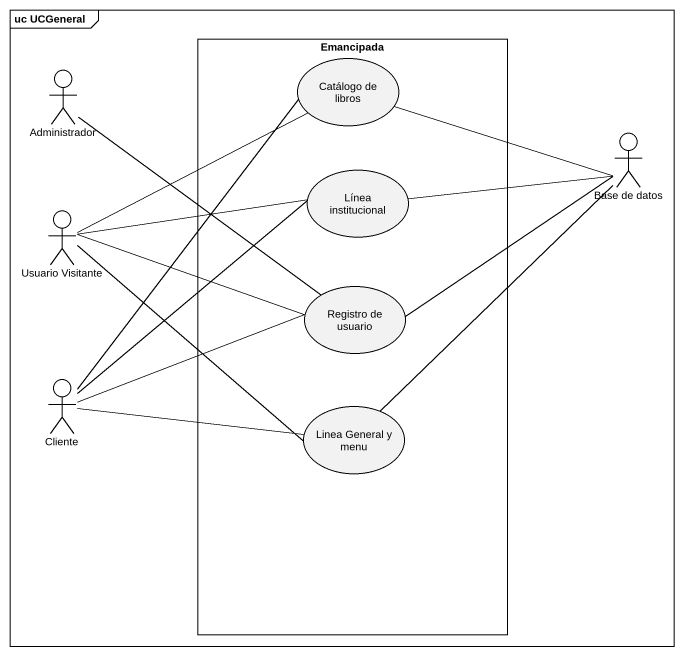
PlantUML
@startuml
mainframe uc UCGeneral
rectangle Emancipada {
  usecase "Catálogo de libros" as Catálogo_de_libros
  usecase "Línea institucional" as Línea_institucional
  usecase "Registro de usuario" as Registro_de_usuario
  usecase "Linea General y menu" as Linea_General_y_menu
}
actor Administrador
actor "Base de datos" as Base_de_datos
actor "Usuario Visitante" as Usuario_Visitante
actor Cliente
Administrador -- Registro_de_usuario
Línea_institucional -right- Base_de_datos
Base_de_datos -left- Catálogo_de_libros
Usuario_Visitante -right- Catálogo_de_libros
Usuario_Visitante -right- Línea_institucional
Usuario_Visitante -right- Registro_de_usuario
Usuario_Visitante -- Linea_General_y_menu
Registro_de_usuario -right- Base_de_datos
Cliente -up- Catálogo_de_libros
Cliente -up- Línea_institucional
Cliente -right- Registro_de_usuario
Cliente -right- Linea_General_y_menu
Linea_General_y_menu -up- Base_de_datos
@enduml
